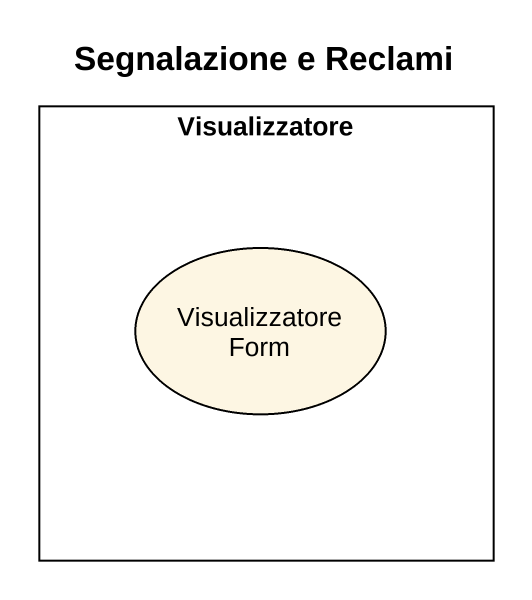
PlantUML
@startuml
title Segnalazione e Reclami
rectangle Visualizzatore {
  usecase "Visualizzatore Form" as Visualizzatore_Form
}
@enduml
